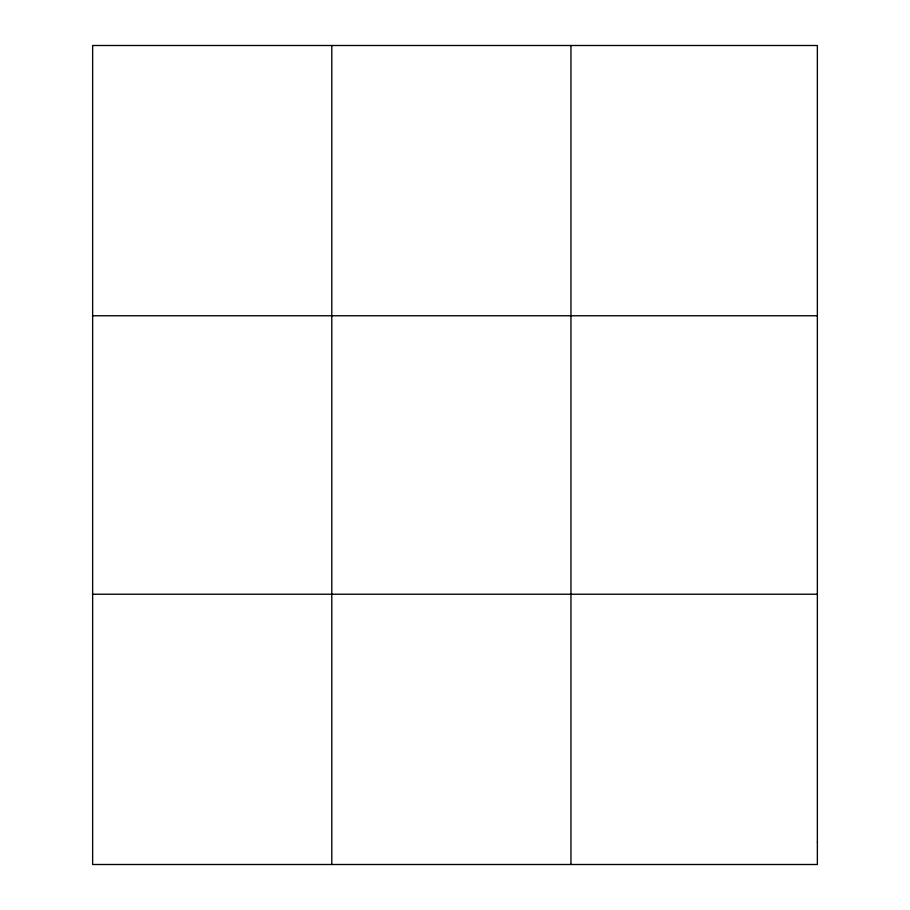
<?xml version="1.0" encoding="UTF-8"?>
<svg xmlns="http://www.w3.org/2000/svg" width="910" height="910" viewBox="0 0 910 910"><rect width="100%" height="100%" fill="white"/><g stroke="black" fill="none" stroke-linecap="round" stroke-linejoin="round"><path stroke-width="1.36" d="M331.797 45.5L331.797 864.5M570.957 45.5L570.957 864.5M92.638 315.77L817.362 315.77M92.638 594.23L817.362 594.23M817.362 841.977L817.362 864.5L92.638 864.5L92.638 45.5L817.362 45.5L817.362 841.977"/></g></svg>
